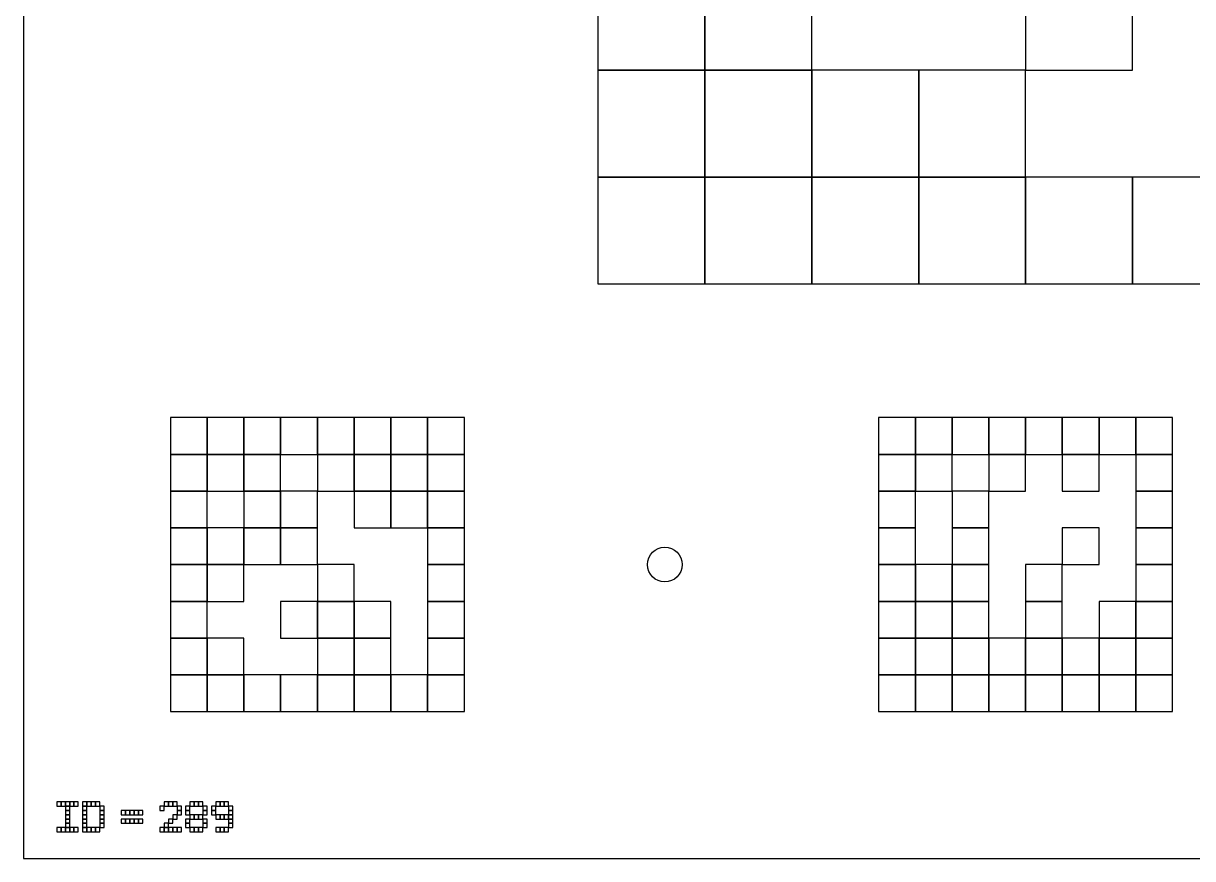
# Model space of a CAD drawing. Extents: x 0 to 1260, y 0 to 1580.
# Drawn here: x 320 to 495, y 1280 to 1405 of the extents above; entities that cross this region are included whole.
import ezdxf

# ---------------------------------------------------------------- set-up
doc = ezdxf.new("R2010")
doc.units = 0
for name, color, linetype in [('BLACK_POCKET', 7, 'CONTINUOUS'), ('BOARD_TEXT', 7, 'CONTINUOUS'), ('CUT', 7, 'CONTINUOUS'), ('MOUNT_HOLE', 6, 'CONTINUOUS')]:
    doc.layers.add(name, color=color, linetype=linetype)

msp = doc.modelspace()

# ---------------------------------------------------------------- linework, layer by layer
at = {"layer": 'BLACK_POCKET'}
for p, q in [((406, 1414), (406, 1398)), ((422, 1398), (422, 1414)), ((422, 1414), (422, 1398)), ((438, 1398), (438, 1414)), ((470, 1414), (470, 1398)), ((486, 1398), (486, 1414)), ((406, 1398), (422, 1398)), ((422, 1398), (406, 1398)), ((406, 1398), (406, 1382)), ((422, 1398), (438, 1398)), ((422, 1382), (422, 1398)), ((438, 1398), (422, 1398)), ((422, 1398), (422, 1382)), ((438, 1382), (438, 1398)), ((454, 1398), (438, 1398)), ((438, 1398), (438, 1382)), ((454, 1382), (454, 1398)), ((470, 1398), (454, 1398)), ((454, 1398), (454, 1382)), ((470, 1398), (486, 1398)), ((470, 1382), (470, 1398)), ((406, 1382), (422, 1382)), ((422, 1382), (406, 1382)), ((406, 1382), (406, 1366)), ((422, 1382), (438, 1382)), ((422, 1366), (422, 1382)), ((438, 1382), (422, 1382)), ((422, 1382), (422, 1366)), ((438, 1382), (454, 1382)), ((438, 1366), (438, 1382)), ((454, 1382), (438, 1382)), ((438, 1382), (438, 1366)), ((454, 1382), (470, 1382)), ((454, 1366), (454, 1382)), ((470, 1382), (454, 1382)), ((454, 1382), (454, 1366)), ((470, 1366), (470, 1382)), ((486, 1382), (470, 1382)), ((470, 1382), (470, 1366)), ((486, 1366), (486, 1382)), ((502, 1382), (486, 1382)), ((486, 1382), (486, 1366)), ((406, 1366), (422, 1366)), ((422, 1366), (438, 1366)), ((438, 1366), (454, 1366)), ((454, 1366), (470, 1366)), ((470, 1366), (486, 1366)), ((486, 1366), (502, 1366)), ((347.5, 1346), (342, 1346)), ((342, 1346), (342, 1340.5)), ((347.5, 1340.5), (347.5, 1346)), ((353, 1346), (347.5, 1346)), ((347.5, 1346), (347.5, 1340.5)), ((353, 1340.5), (353, 1346)), ((358.5, 1346), (353, 1346)), ((353, 1346), (353, 1340.5)), ((358.5, 1340.5), (358.5, 1346)), ((364, 1346), (358.5, 1346)), ((358.5, 1346), (358.5, 1340.5)), ((364, 1340.5), (364, 1346)), ((369.5, 1346), (364, 1346)), ((364, 1346), (364, 1340.5)), ((369.5, 1340.5), (369.5, 1346)), ((375, 1346), (369.5, 1346)), ((369.5, 1346), (369.5, 1340.5)), ((375, 1340.5), (375, 1346)), ((380.5, 1346), (375, 1346)), ((375, 1346), (375, 1340.5)), ((380.5, 1340.5), (380.5, 1346)), ((386, 1346), (380.5, 1346)), ((380.5, 1346), (380.5, 1340.5)), ((386, 1340.5), (386, 1346)), ((453.5, 1346), (448, 1346)), ((448, 1346), (448, 1340.5)), ((453.5, 1340.5), (453.5, 1346)), ((459, 1346), (453.5, 1346)), ((453.5, 1346), (453.5, 1340.5)), ((459, 1340.5), (459, 1346)), ((464.5, 1346), (459, 1346)), ((459, 1346), (459, 1340.5)), ((464.5, 1340.5), (464.5, 1346)), ((470, 1346), (464.5, 1346)), ((464.5, 1346), (464.5, 1340.5)), ((470, 1340.5), (470, 1346)), ((475.5, 1346), (470, 1346)), ((470, 1346), (470, 1340.5)), ((475.5, 1340.5), (475.5, 1346)), ((481, 1346), (475.5, 1346)), ((475.5, 1346), (475.5, 1340.5)), ((481, 1340.5), (481, 1346)), ((486.5, 1346), (481, 1346)), ((481, 1346), (481, 1340.5)), ((486.5, 1340.5), (486.5, 1346)), ((492, 1346), (486.5, 1346)), ((486.5, 1346), (486.5, 1340.5)), ((492, 1340.5), (492, 1346)), ((342, 1340.5), (347.5, 1340.5)), ((347.5, 1340.5), (342, 1340.5)), ((342, 1340.5), (342, 1335)), ((347.5, 1340.5), (353, 1340.5)), ((347.5, 1335), (347.5, 1340.5)), ((353, 1340.5), (347.5, 1340.5)), ((347.5, 1340.5), (347.5, 1335)), ((353, 1340.5), (358.5, 1340.5)), ((353, 1335), (353, 1340.5)), ((358.5, 1340.5), (353, 1340.5)), ((353, 1340.5), (353, 1335)), ((358.5, 1340.5), (364, 1340.5)), ((358.5, 1335), (358.5, 1340.5)), ((364, 1340.5), (369.5, 1340.5)), ((369.5, 1340.5), (364, 1340.5)), ((364, 1340.5), (364, 1335)), ((369.5, 1340.5), (375, 1340.5)), ((369.5, 1335), (369.5, 1340.5)), ((375, 1340.5), (369.5, 1340.5)), ((369.5, 1340.5), (369.5, 1335)), ((375, 1340.5), (380.5, 1340.5)), ((375, 1335), (375, 1340.5)), ((380.5, 1340.5), (375, 1340.5)), ((375, 1340.5), (375, 1335)), ((380.5, 1340.5), (386, 1340.5)), ((380.5, 1335), (380.5, 1340.5)), ((386, 1340.5), (380.5, 1340.5)), ((380.5, 1340.5), (380.5, 1335)), ((386, 1335), (386, 1340.5)), ((448, 1340.5), (453.5, 1340.5)), ((453.5, 1340.5), (448, 1340.5)), ((448, 1340.5), (448, 1335)), ((453.5, 1340.5), (459, 1340.5)), ((453.5, 1335), (453.5, 1340.5)), ((459, 1340.5), (453.5, 1340.5)), ((453.5, 1340.5), (453.5, 1335)), ((459, 1340.5), (464.5, 1340.5)), ((459, 1335), (459, 1340.5)), ((464.5, 1340.5), (470, 1340.5)), ((470, 1340.5), (464.5, 1340.5)), ((464.5, 1340.5), (464.5, 1335)), ((470, 1340.5), (475.5, 1340.5)), ((470, 1335), (470, 1340.5)), ((475.5, 1340.5), (481, 1340.5)), ((481, 1340.5), (475.5, 1340.5)), ((475.5, 1340.5), (475.5, 1335)), ((481, 1340.5), (486.5, 1340.5)), ((481, 1335), (481, 1340.5)), ((486.5, 1340.5), (492, 1340.5)), ((492, 1340.5), (486.5, 1340.5)), ((486.5, 1340.5), (486.5, 1335)), ((492, 1335), (492, 1340.5)), ((342, 1335), (347.5, 1335)), ((347.5, 1335), (342, 1335)), ((342, 1335), (342, 1329.5)), ((347.5, 1335), (353, 1335)), ((347.5, 1329.5), (347.5, 1335)), ((353, 1335), (358.5, 1335)), ((358.5, 1335), (353, 1335)), ((353, 1335), (353, 1329.5)), ((358.5, 1329.5), (358.5, 1335)), ((364, 1335), (358.5, 1335)), ((358.5, 1335), (358.5, 1329.5)), ((364, 1335), (369.5, 1335)), ((364, 1329.5), (364, 1335)), ((369.5, 1335), (375, 1335)), ((375, 1335), (369.5, 1335)), ((369.5, 1335), (369.5, 1329.5)), ((375, 1335), (380.5, 1335)), ((375, 1329.5), (375, 1335)), ((380.5, 1335), (375, 1335)), ((375, 1335), (375, 1329.5)), ((380.5, 1335), (386, 1335)), ((380.5, 1329.5), (380.5, 1335)), ((386, 1335), (380.5, 1335)), ((380.5, 1335), (380.5, 1329.5)), ((386, 1329.5), (386, 1335)), ((448, 1335), (453.5, 1335)), ((453.5, 1335), (448, 1335)), ((448, 1335), (448, 1329.5)), ((453.5, 1335), (459, 1335)), ((453.5, 1329.5), (453.5, 1335)), ((464.5, 1335), (459, 1335)), ((459, 1335), (459, 1329.5)), ((464.5, 1335), (470, 1335)), ((464.5, 1329.5), (464.5, 1335)), ((475.5, 1335), (481, 1335)), ((486.5, 1335), (492, 1335)), ((492, 1335), (486.5, 1335)), ((486.5, 1335), (486.5, 1329.5)), ((492, 1329.5), (492, 1335)), ((342, 1329.5), (347.5, 1329.5)), ((347.5, 1329.5), (342, 1329.5)), ((342, 1329.5), (342, 1324)), ((347.5, 1324), (347.5, 1329.5)), ((353, 1329.5), (347.5, 1329.5)), ((347.5, 1329.5), (347.5, 1324)), ((353, 1329.5), (358.5, 1329.5)), ((353, 1324), (353, 1329.5)), ((358.5, 1329.5), (353, 1329.5)), ((353, 1329.5), (353, 1324)), ((358.5, 1329.5), (364, 1329.5)), ((358.5, 1324), (358.5, 1329.5)), ((364, 1329.5), (358.5, 1329.5)), ((358.5, 1329.5), (358.5, 1324)), ((364, 1324), (364, 1329.5)), ((369.5, 1329.5), (375, 1329.5)), ((375, 1329.5), (380.5, 1329.5)), ((380.5, 1329.5), (386, 1329.5)), ((386, 1329.5), (380.5, 1329.5)), ((380.5, 1329.5), (380.5, 1324)), ((386, 1324), (386, 1329.5)), ((448, 1329.5), (453.5, 1329.5)), ((453.5, 1329.5), (448, 1329.5)), ((448, 1329.5), (448, 1324)), ((453.5, 1324), (453.5, 1329.5)), ((459, 1329.5), (464.5, 1329.5)), ((464.5, 1329.5), (459, 1329.5)), ((459, 1329.5), (459, 1324)), ((464.5, 1324), (464.5, 1329.5)), ((481, 1329.5), (475.5, 1329.5)), ((475.5, 1329.5), (475.5, 1324)), ((481, 1324), (481, 1329.5)), ((486.5, 1329.5), (492, 1329.5)), ((492, 1329.5), (486.5, 1329.5)), ((486.5, 1329.5), (486.5, 1324)), ((492, 1324), (492, 1329.5)), ((342, 1324), (347.5, 1324)), ((347.5, 1324), (342, 1324)), ((342, 1324), (342, 1318.5)), ((347.5, 1324), (353, 1324)), ((347.5, 1318.5), (347.5, 1324)), ((353, 1324), (347.5, 1324)), ((347.5, 1324), (347.5, 1318.5)), ((353, 1324), (358.5, 1324)), ((353, 1318.5), (353, 1324)), ((358.5, 1324), (364, 1324)), ((369.5, 1324), (364, 1324)), ((364, 1324), (364, 1318.5)), ((369.5, 1318.5), (369.5, 1324)), ((380.5, 1324), (386, 1324)), ((386, 1324), (380.5, 1324)), ((380.5, 1324), (380.5, 1318.5)), ((386, 1318.5), (386, 1324)), ((448, 1324), (453.5, 1324)), ((453.5, 1324), (448, 1324)), ((448, 1324), (448, 1318.5)), ((453.5, 1318.5), (453.5, 1324)), ((459, 1324), (453.5, 1324)), ((453.5, 1324), (453.5, 1318.5)), ((459, 1324), (464.5, 1324)), ((459, 1318.5), (459, 1324)), ((464.5, 1324), (459, 1324)), ((459, 1324), (459, 1318.5)), ((464.5, 1318.5), (464.5, 1324)), ((475.5, 1324), (470, 1324)), ((470, 1324), (470, 1318.5)), ((475.5, 1324), (481, 1324)), ((475.5, 1318.5), (475.5, 1324)), ((486.5, 1324), (492, 1324)), ((492, 1324), (486.5, 1324)), ((486.5, 1324), (486.5, 1318.5)), ((492, 1318.5), (492, 1324)), ((342, 1318.5), (347.5, 1318.5)), ((347.5, 1318.5), (342, 1318.5)), ((342, 1318.5), (342, 1313)), ((347.5, 1318.5), (353, 1318.5)), ((347.5, 1313), (347.5, 1318.5)), ((364, 1318.5), (358.5, 1318.5)), ((358.5, 1318.5), (358.5, 1313)), ((364, 1318.5), (369.5, 1318.5)), ((364, 1313), (364, 1318.5)), ((369.5, 1318.5), (364, 1318.5)), ((364, 1318.5), (364, 1313)), ((369.5, 1313), (369.5, 1318.5)), ((375, 1318.5), (369.5, 1318.5)), ((369.5, 1318.5), (369.5, 1313)), ((375, 1313), (375, 1318.5)), ((380.5, 1318.5), (386, 1318.5)), ((386, 1318.5), (380.5, 1318.5)), ((380.5, 1318.5), (380.5, 1313)), ((386, 1313), (386, 1318.5)), ((448, 1318.5), (453.5, 1318.5)), ((453.5, 1318.5), (448, 1318.5)), ((448, 1318.5), (448, 1313)), ((453.5, 1318.5), (459, 1318.5)), ((453.5, 1313), (453.5, 1318.5)), ((459, 1318.5), (453.5, 1318.5)), ((453.5, 1318.5), (453.5, 1313)), ((459, 1318.5), (464.5, 1318.5)), ((459, 1313), (459, 1318.5)), ((464.5, 1318.5), (459, 1318.5)), ((459, 1318.5), (459, 1313)), ((464.5, 1313), (464.5, 1318.5)), ((470, 1318.5), (475.5, 1318.5)), ((475.5, 1318.5), (470, 1318.5)), ((470, 1318.5), (470, 1313)), ((475.5, 1313), (475.5, 1318.5)), ((486.5, 1318.5), (481, 1318.5)), ((481, 1318.5), (481, 1313)), ((486.5, 1318.5), (492, 1318.5)), ((486.5, 1313), (486.5, 1318.5)), ((492, 1318.5), (486.5, 1318.5)), ((486.5, 1318.5), (486.5, 1313)), ((492, 1313), (492, 1318.5)), ((342, 1313), (347.5, 1313)), ((347.5, 1313), (342, 1313)), ((342, 1313), (342, 1307.5)), ((347.5, 1307.5), (347.5, 1313)), ((353, 1313), (347.5, 1313)), ((347.5, 1313), (347.5, 1307.5)), ((353, 1307.5), (353, 1313)), ((358.5, 1313), (364, 1313)), ((364, 1313), (369.5, 1313)), ((369.5, 1313), (364, 1313)), ((364, 1313), (364, 1307.5)), ((369.5, 1313), (375, 1313)), ((369.5, 1307.5), (369.5, 1313)), ((375, 1313), (369.5, 1313)), ((369.5, 1313), (369.5, 1307.5)), ((375, 1307.5), (375, 1313)), ((380.5, 1313), (386, 1313)), ((386, 1313), (380.5, 1313)), ((380.5, 1313), (380.5, 1307.5)), ((386, 1307.5), (386, 1313)), ((448, 1313), (453.5, 1313)), ((453.5, 1313), (448, 1313)), ((448, 1313), (448, 1307.5)), ((453.5, 1313), (459, 1313)), ((453.5, 1307.5), (453.5, 1313)), ((459, 1313), (453.5, 1313)), ((453.5, 1313), (453.5, 1307.5)), ((459, 1313), (464.5, 1313)), ((459, 1307.5), (459, 1313)), ((464.5, 1313), (459, 1313)), ((459, 1313), (459, 1307.5)), ((464.5, 1307.5), (464.5, 1313)), ((470, 1313), (464.5, 1313)), ((464.5, 1313), (464.5, 1307.5)), ((470, 1313), (475.5, 1313)), ((470, 1307.5), (470, 1313)), ((475.5, 1313), (470, 1313)), ((470, 1313), (470, 1307.5)), ((475.5, 1307.5), (475.5, 1313)), ((481, 1313), (475.5, 1313)), ((475.5, 1313), (475.5, 1307.5)), ((481, 1313), (486.5, 1313)), ((481, 1307.5), (481, 1313)), ((486.5, 1313), (481, 1313)), ((481, 1313), (481, 1307.5)), ((486.5, 1313), (492, 1313)), ((486.5, 1307.5), (486.5, 1313)), ((492, 1313), (486.5, 1313)), ((486.5, 1313), (486.5, 1307.5)), ((492, 1307.5), (492, 1313)), ((342, 1307.5), (347.5, 1307.5)), ((347.5, 1307.5), (342, 1307.5)), ((342, 1307.5), (342, 1302)), ((347.5, 1307.5), (353, 1307.5)), ((347.5, 1302), (347.5, 1307.5)), ((353, 1307.5), (347.5, 1307.5)), ((347.5, 1307.5), (347.5, 1302)), ((353, 1302), (353, 1307.5)), ((358.5, 1307.5), (353, 1307.5)), ((353, 1307.5), (353, 1302)), ((358.5, 1302), (358.5, 1307.5)), ((364, 1307.5), (358.5, 1307.5)), ((358.5, 1307.5), (358.5, 1302)), ((364, 1307.5), (369.5, 1307.5)), ((364, 1302), (364, 1307.5)), ((369.5, 1307.5), (364, 1307.5)), ((364, 1307.5), (364, 1302)), ((369.5, 1307.5), (375, 1307.5)), ((369.5, 1302), (369.5, 1307.5)), ((375, 1307.5), (369.5, 1307.5)), ((369.5, 1307.5), (369.5, 1302)), ((375, 1302), (375, 1307.5)), ((380.5, 1307.5), (375, 1307.5)), ((375, 1307.5), (375, 1302)), ((380.5, 1307.5), (386, 1307.5)), ((380.5, 1302), (380.5, 1307.5)), ((386, 1307.5), (380.5, 1307.5)), ((380.5, 1307.5), (380.5, 1302)), ((386, 1302), (386, 1307.5)), ((448, 1307.5), (453.5, 1307.5)), ((453.5, 1307.5), (448, 1307.5)), ((448, 1307.5), (448, 1302)), ((453.5, 1307.5), (459, 1307.5)), ((453.5, 1302), (453.5, 1307.5)), ((459, 1307.5), (453.5, 1307.5)), ((453.5, 1307.5), (453.5, 1302)), ((459, 1307.5), (464.5, 1307.5)), ((459, 1302), (459, 1307.5)), ((464.5, 1307.5), (459, 1307.5)), ((459, 1307.5), (459, 1302)), ((464.5, 1307.5), (470, 1307.5)), ((464.5, 1302), (464.5, 1307.5)), ((470, 1307.5), (464.5, 1307.5)), ((464.5, 1307.5), (464.5, 1302)), ((470, 1307.5), (475.5, 1307.5)), ((470, 1302), (470, 1307.5)), ((475.5, 1307.5), (470, 1307.5)), ((470, 1307.5), (470, 1302)), ((475.5, 1307.5), (481, 1307.5)), ((475.5, 1302), (475.5, 1307.5)), ((481, 1307.5), (475.5, 1307.5)), ((475.5, 1307.5), (475.5, 1302)), ((481, 1307.5), (486.5, 1307.5)), ((481, 1302), (481, 1307.5)), ((486.5, 1307.5), (481, 1307.5)), ((481, 1307.5), (481, 1302)), ((486.5, 1307.5), (492, 1307.5)), ((486.5, 1302), (486.5, 1307.5)), ((492, 1307.5), (486.5, 1307.5)), ((486.5, 1307.5), (486.5, 1302)), ((492, 1302), (492, 1307.5)), ((342, 1302), (347.5, 1302)), ((347.5, 1302), (353, 1302)), ((353, 1302), (358.5, 1302)), ((358.5, 1302), (364, 1302)), ((364, 1302), (369.5, 1302)), ((369.5, 1302), (375, 1302)), ((375, 1302), (380.5, 1302)), ((380.5, 1302), (386, 1302)), ((448, 1302), (453.5, 1302)), ((453.5, 1302), (459, 1302)), ((459, 1302), (464.5, 1302)), ((464.5, 1302), (470, 1302)), ((470, 1302), (475.5, 1302)), ((475.5, 1302), (481, 1302)), ((481, 1302), (486.5, 1302)), ((486.5, 1302), (492, 1302))]:
    msp.add_line(p, q, dxfattribs=at)
at = {"layer": 'BOARD_TEXT'}
for p, q in [((325.642857, 1288.5), (325, 1288.5)), ((325, 1288.5), (325, 1287.857143)), ((325.642857, 1287.857143), (325.642857, 1288.5)), ((326.285714, 1288.5), (325.642857, 1288.5)), ((325.642857, 1288.5), (325.642857, 1287.857143)), ((326.285714, 1287.857143), (326.285714, 1288.5)), ((326.928571, 1288.5), (326.285714, 1288.5)), ((326.285714, 1288.5), (326.285714, 1287.857143)), ((326.928571, 1287.857143), (326.928571, 1288.5)), ((327.571429, 1288.5), (326.928571, 1288.5)), ((326.928571, 1288.5), (326.928571, 1287.857143)), ((327.571429, 1287.857143), (327.571429, 1288.5)), ((328.214286, 1288.5), (327.571429, 1288.5)), ((327.571429, 1288.5), (327.571429, 1287.857143)), ((328.214286, 1287.857143), (328.214286, 1288.5)), ((329.5, 1288.5), (328.857143, 1288.5)), ((328.857143, 1288.5), (328.857143, 1287.857143)), ((329.5, 1287.857143), (329.5, 1288.5)), ((330.142857, 1288.5), (329.5, 1288.5)), ((329.5, 1288.5), (329.5, 1287.857143)), ((330.142857, 1287.857143), (330.142857, 1288.5)), ((330.785714, 1288.5), (330.142857, 1288.5)), ((330.142857, 1288.5), (330.142857, 1287.857143)), ((330.785714, 1287.857143), (330.785714, 1288.5)), ((331.428571, 1288.5), (330.785714, 1288.5)), ((330.785714, 1288.5), (330.785714, 1287.857143)), ((331.428571, 1287.857143), (331.428571, 1288.5)), ((341.714286, 1288.5), (341.071429, 1288.5)), ((341.071429, 1288.5), (341.071429, 1287.857143)), ((341.714286, 1287.857143), (341.714286, 1288.5)), ((342.357143, 1288.5), (341.714286, 1288.5)), ((341.714286, 1288.5), (341.714286, 1287.857143)), ((342.357143, 1287.857143), (342.357143, 1288.5)), ((343, 1288.5), (342.357143, 1288.5)), ((342.357143, 1288.5), (342.357143, 1287.857143)), ((343, 1287.857143), (343, 1288.5)), ((345.571429, 1288.5), (344.928571, 1288.5)), ((344.928571, 1288.5), (344.928571, 1287.857143)), ((345.571429, 1287.857143), (345.571429, 1288.5)), ((346.214286, 1288.5), (345.571429, 1288.5)), ((345.571429, 1288.5), (345.571429, 1287.857143)), ((346.214286, 1287.857143), (346.214286, 1288.5)), ((346.857143, 1288.5), (346.214286, 1288.5)), ((346.214286, 1288.5), (346.214286, 1287.857143)), ((346.857143, 1287.857143), (346.857143, 1288.5)), ((349.428571, 1288.5), (348.785714, 1288.5)), ((348.785714, 1288.5), (348.785714, 1287.857143)), ((349.428571, 1287.857143), (349.428571, 1288.5)), ((350.071429, 1288.5), (349.428571, 1288.5)), ((349.428571, 1288.5), (349.428571, 1287.857143)), ((350.071429, 1287.857143), (350.071429, 1288.5)), ((350.714286, 1288.5), (350.071429, 1288.5)), ((350.071429, 1288.5), (350.071429, 1287.857143)), ((350.714286, 1287.857143), (350.714286, 1288.5)), ((325, 1287.857143), (325.642857, 1287.857143)), ((325.642857, 1287.857143), (326.285714, 1287.857143)), ((326.285714, 1287.857143), (326.928571, 1287.857143)), ((326.928571, 1287.857143), (326.285714, 1287.857143)), ((326.285714, 1287.857143), (326.285714, 1287.214286)), ((326.285714, 1287.214286), (326.928571, 1287.214286)), ((326.928571, 1287.214286), (326.285714, 1287.214286)), ((326.285714, 1287.214286), (326.285714, 1286.571429)), ((326.285714, 1286.571429), (326.928571, 1286.571429)), ((326.928571, 1286.571429), (326.285714, 1286.571429)), ((326.285714, 1286.571429), (326.285714, 1285.928571)), ((326.928571, 1287.857143), (327.571429, 1287.857143)), ((326.928571, 1287.214286), (326.928571, 1287.857143)), ((326.928571, 1286.571429), (326.928571, 1287.214286)), ((326.928571, 1285.928571), (326.928571, 1286.571429)), ((327.571429, 1287.857143), (328.214286, 1287.857143)), ((328.857143, 1287.857143), (329.5, 1287.857143)), ((329.5, 1287.857143), (328.857143, 1287.857143)), ((328.857143, 1287.857143), (328.857143, 1287.214286)), ((328.857143, 1287.214286), (329.5, 1287.214286)), ((329.5, 1287.214286), (328.857143, 1287.214286)), ((328.857143, 1287.214286), (328.857143, 1286.571429)), ((328.857143, 1286.571429), (329.5, 1286.571429)), ((329.5, 1286.571429), (328.857143, 1286.571429)), ((328.857143, 1286.571429), (328.857143, 1285.928571)), ((329.5, 1287.857143), (330.142857, 1287.857143)), ((329.5, 1287.214286), (329.5, 1287.857143)), ((329.5, 1286.571429), (329.5, 1287.214286)), ((329.5, 1285.928571), (329.5, 1286.571429)), ((330.142857, 1287.857143), (330.785714, 1287.857143)), ((330.785714, 1287.857143), (331.428571, 1287.857143)), ((332.071429, 1287.857143), (331.428571, 1287.857143)), ((331.428571, 1287.857143), (331.428571, 1287.214286)), ((331.428571, 1287.214286), (332.071429, 1287.214286)), ((332.071429, 1287.214286), (331.428571, 1287.214286)), ((331.428571, 1287.214286), (331.428571, 1286.571429)), ((331.428571, 1286.571429), (332.071429, 1286.571429)), ((332.071429, 1286.571429), (331.428571, 1286.571429)), ((331.428571, 1286.571429), (331.428571, 1285.928571)), ((332.071429, 1287.214286), (332.071429, 1287.857143)), ((332.071429, 1286.571429), (332.071429, 1287.214286)), ((332.071429, 1285.928571), (332.071429, 1286.571429)), ((335.285714, 1287.214286), (334.642857, 1287.214286)), ((334.642857, 1287.214286), (334.642857, 1286.571429)), ((334.642857, 1286.571429), (335.285714, 1286.571429)), ((335.285714, 1286.571429), (335.285714, 1287.214286)), ((335.928571, 1287.214286), (335.285714, 1287.214286)), ((335.285714, 1287.214286), (335.285714, 1286.571429)), ((335.285714, 1286.571429), (335.928571, 1286.571429)), ((335.928571, 1286.571429), (335.928571, 1287.214286)), ((336.571429, 1287.214286), (335.928571, 1287.214286)), ((335.928571, 1287.214286), (335.928571, 1286.571429)), ((335.928571, 1286.571429), (336.571429, 1286.571429)), ((336.571429, 1286.571429), (336.571429, 1287.214286)), ((337.214286, 1287.214286), (336.571429, 1287.214286)), ((336.571429, 1287.214286), (336.571429, 1286.571429)), ((336.571429, 1286.571429), (337.214286, 1286.571429)), ((337.214286, 1286.571429), (337.214286, 1287.214286)), ((337.857143, 1287.214286), (337.214286, 1287.214286)), ((337.214286, 1287.214286), (337.214286, 1286.571429)), ((337.214286, 1286.571429), (337.857143, 1286.571429)), ((337.857143, 1286.571429), (337.857143, 1287.214286)), ((341.071429, 1287.857143), (340.428571, 1287.857143)), ((340.428571, 1287.857143), (340.428571, 1287.214286)), ((340.428571, 1287.214286), (341.071429, 1287.214286)), ((341.071429, 1287.857143), (341.714286, 1287.857143)), ((341.071429, 1287.214286), (341.071429, 1287.857143)), ((341.714286, 1287.857143), (342.357143, 1287.857143)), ((342.357143, 1287.857143), (343, 1287.857143)), ((343, 1286.571429), (342.357143, 1286.571429)), ((342.357143, 1286.571429), (342.357143, 1285.928571)), ((343.642857, 1287.857143), (343, 1287.857143)), ((343, 1287.857143), (343, 1287.214286)), ((343, 1287.214286), (343.642857, 1287.214286)), ((343.642857, 1287.214286), (343, 1287.214286)), ((343, 1287.214286), (343, 1286.571429)), ((343, 1286.571429), (343.642857, 1286.571429)), ((343, 1285.928571), (343, 1286.571429)), ((343.642857, 1287.214286), (343.642857, 1287.857143)), ((343.642857, 1286.571429), (343.642857, 1287.214286)), ((344.928571, 1287.857143), (344.285714, 1287.857143)), ((344.285714, 1287.857143), (344.285714, 1287.214286)), ((344.285714, 1287.214286), (344.928571, 1287.214286)), ((344.928571, 1287.214286), (344.285714, 1287.214286)), ((344.285714, 1287.214286), (344.285714, 1286.571429)), ((344.285714, 1286.571429), (344.928571, 1286.571429)), ((344.928571, 1287.857143), (345.571429, 1287.857143)), ((344.928571, 1287.214286), (344.928571, 1287.857143)), ((344.928571, 1286.571429), (344.928571, 1287.214286)), ((345.571429, 1286.571429), (344.928571, 1286.571429)), ((344.928571, 1286.571429), (344.928571, 1285.928571)), ((345.571429, 1287.857143), (346.214286, 1287.857143)), ((345.571429, 1285.928571), (345.571429, 1286.571429)), ((346.214286, 1286.571429), (345.571429, 1286.571429)), ((345.571429, 1286.571429), (345.571429, 1285.928571)), ((346.214286, 1287.857143), (346.857143, 1287.857143)), ((346.214286, 1285.928571), (346.214286, 1286.571429)), ((346.857143, 1286.571429), (346.214286, 1286.571429)), ((346.214286, 1286.571429), (346.214286, 1285.928571)), ((347.5, 1287.857143), (346.857143, 1287.857143)), ((346.857143, 1287.857143), (346.857143, 1287.214286)), ((346.857143, 1287.214286), (347.5, 1287.214286)), ((347.5, 1287.214286), (346.857143, 1287.214286)), ((346.857143, 1287.214286), (346.857143, 1286.571429)), ((346.857143, 1286.571429), (347.5, 1286.571429)), ((346.857143, 1285.928571), (346.857143, 1286.571429)), ((347.5, 1287.214286), (347.5, 1287.857143)), ((347.5, 1286.571429), (347.5, 1287.214286)), ((348.785714, 1287.857143), (348.142857, 1287.857143)), ((348.142857, 1287.857143), (348.142857, 1287.214286)), ((348.142857, 1287.214286), (348.785714, 1287.214286)), ((348.785714, 1287.214286), (348.142857, 1287.214286)), ((348.142857, 1287.214286), (348.142857, 1286.571429)), ((348.142857, 1286.571429), (348.785714, 1286.571429)), ((348.785714, 1287.857143), (349.428571, 1287.857143)), ((348.785714, 1287.214286), (348.785714, 1287.857143)), ((348.785714, 1286.571429), (348.785714, 1287.214286)), ((349.428571, 1286.571429), (348.785714, 1286.571429)), ((348.785714, 1286.571429), (348.785714, 1285.928571)), ((349.428571, 1287.857143), (350.071429, 1287.857143)), ((349.428571, 1285.928571), (349.428571, 1286.571429)), ((350.071429, 1286.571429), (349.428571, 1286.571429)), ((349.428571, 1286.571429), (349.428571, 1285.928571)), ((350.071429, 1287.857143), (350.714286, 1287.857143)), ((350.071429, 1285.928571), (350.071429, 1286.571429)), ((350.714286, 1286.571429), (350.071429, 1286.571429)), ((350.071429, 1286.571429), (350.071429, 1285.928571)), ((351.357143, 1287.857143), (350.714286, 1287.857143)), ((350.714286, 1287.857143), (350.714286, 1287.214286)), ((350.714286, 1287.214286), (351.357143, 1287.214286)), ((351.357143, 1287.214286), (350.714286, 1287.214286)), ((350.714286, 1287.214286), (350.714286, 1286.571429)), ((350.714286, 1286.571429), (351.357143, 1286.571429)), ((350.714286, 1285.928571), (350.714286, 1286.571429)), ((351.357143, 1286.571429), (350.714286, 1286.571429)), ((350.714286, 1286.571429), (350.714286, 1285.928571)), ((351.357143, 1287.214286), (351.357143, 1287.857143)), ((351.357143, 1286.571429), (351.357143, 1287.214286)), ((351.357143, 1285.928571), (351.357143, 1286.571429)), ((325.642857, 1284.642857), (325, 1284.642857)), ((325, 1284.642857), (325, 1284)), ((325.642857, 1284), (325.642857, 1284.642857)), ((326.285714, 1284.642857), (325.642857, 1284.642857)), ((325.642857, 1284.642857), (325.642857, 1284)), ((326.285714, 1285.928571), (326.928571, 1285.928571)), ((326.928571, 1285.928571), (326.285714, 1285.928571)), ((326.285714, 1285.928571), (326.285714, 1285.285714)), ((326.285714, 1285.285714), (326.928571, 1285.285714)), ((326.928571, 1285.285714), (326.285714, 1285.285714)), ((326.285714, 1285.285714), (326.285714, 1284.642857)), ((326.285714, 1284.642857), (326.928571, 1284.642857)), ((326.285714, 1284), (326.285714, 1284.642857)), ((326.928571, 1284.642857), (326.285714, 1284.642857)), ((326.285714, 1284.642857), (326.285714, 1284)), ((326.928571, 1285.285714), (326.928571, 1285.928571)), ((326.928571, 1284.642857), (326.928571, 1285.285714)), ((326.928571, 1284), (326.928571, 1284.642857)), ((327.571429, 1284.642857), (326.928571, 1284.642857)), ((326.928571, 1284.642857), (326.928571, 1284)), ((327.571429, 1284), (327.571429, 1284.642857)), ((328.214286, 1284.642857), (327.571429, 1284.642857)), ((327.571429, 1284.642857), (327.571429, 1284)), ((328.214286, 1284), (328.214286, 1284.642857)), ((328.857143, 1285.928571), (329.5, 1285.928571)), ((329.5, 1285.928571), (328.857143, 1285.928571)), ((328.857143, 1285.928571), (328.857143, 1285.285714)), ((328.857143, 1285.285714), (329.5, 1285.285714)), ((329.5, 1285.285714), (328.857143, 1285.285714)), ((328.857143, 1285.285714), (328.857143, 1284.642857)), ((328.857143, 1284.642857), (329.5, 1284.642857)), ((329.5, 1284.642857), (328.857143, 1284.642857)), ((328.857143, 1284.642857), (328.857143, 1284)), ((329.5, 1285.285714), (329.5, 1285.928571)), ((329.5, 1284.642857), (329.5, 1285.285714)), ((329.5, 1284), (329.5, 1284.642857)), ((330.142857, 1284.642857), (329.5, 1284.642857)), ((329.5, 1284.642857), (329.5, 1284)), ((330.142857, 1284), (330.142857, 1284.642857)), ((330.785714, 1284.642857), (330.142857, 1284.642857)), ((330.142857, 1284.642857), (330.142857, 1284)), ((330.785714, 1284), (330.785714, 1284.642857)), ((331.428571, 1284.642857), (330.785714, 1284.642857)), ((330.785714, 1284.642857), (330.785714, 1284)), ((331.428571, 1285.928571), (332.071429, 1285.928571)), ((332.071429, 1285.928571), (331.428571, 1285.928571)), ((331.428571, 1285.928571), (331.428571, 1285.285714)), ((331.428571, 1285.285714), (332.071429, 1285.285714)), ((332.071429, 1285.285714), (331.428571, 1285.285714)), ((331.428571, 1285.285714), (331.428571, 1284.642857)), ((331.428571, 1284.642857), (332.071429, 1284.642857)), ((331.428571, 1284), (331.428571, 1284.642857)), ((332.071429, 1285.285714), (332.071429, 1285.928571)), ((332.071429, 1284.642857), (332.071429, 1285.285714)), ((335.285714, 1285.928571), (334.642857, 1285.928571)), ((334.642857, 1285.928571), (334.642857, 1285.285714)), ((334.642857, 1285.285714), (335.285714, 1285.285714)), ((335.285714, 1285.285714), (335.285714, 1285.928571)), ((335.928571, 1285.928571), (335.285714, 1285.928571)), ((335.285714, 1285.928571), (335.285714, 1285.285714)), ((335.285714, 1285.285714), (335.928571, 1285.285714)), ((335.928571, 1285.285714), (335.928571, 1285.928571)), ((336.571429, 1285.928571), (335.928571, 1285.928571)), ((335.928571, 1285.928571), (335.928571, 1285.285714)), ((335.928571, 1285.285714), (336.571429, 1285.285714)), ((336.571429, 1285.285714), (336.571429, 1285.928571)), ((337.214286, 1285.928571), (336.571429, 1285.928571)), ((336.571429, 1285.928571), (336.571429, 1285.285714)), ((336.571429, 1285.285714), (337.214286, 1285.285714)), ((337.214286, 1285.285714), (337.214286, 1285.928571)), ((337.857143, 1285.928571), (337.214286, 1285.928571)), ((337.214286, 1285.928571), (337.214286, 1285.285714)), ((337.214286, 1285.285714), (337.857143, 1285.285714)), ((337.857143, 1285.285714), (337.857143, 1285.928571)), ((341.071429, 1284.642857), (340.428571, 1284.642857)), ((340.428571, 1284.642857), (340.428571, 1284)), ((341.714286, 1285.285714), (341.071429, 1285.285714)), ((341.071429, 1285.285714), (341.071429, 1284.642857)), ((341.071429, 1284.642857), (341.714286, 1284.642857)), ((341.071429, 1284), (341.071429, 1284.642857)), ((341.714286, 1284.642857), (341.071429, 1284.642857)), ((341.071429, 1284.642857), (341.071429, 1284)), ((342.357143, 1285.928571), (341.714286, 1285.928571)), ((341.714286, 1285.928571), (341.714286, 1285.285714)), ((341.714286, 1285.285714), (342.357143, 1285.285714)), ((341.714286, 1284.642857), (341.714286, 1285.285714)), ((341.714286, 1284), (341.714286, 1284.642857)), ((342.357143, 1284.642857), (341.714286, 1284.642857)), ((341.714286, 1284.642857), (341.714286, 1284)), ((342.357143, 1285.928571), (343, 1285.928571)), ((342.357143, 1285.285714), (342.357143, 1285.928571)), ((342.357143, 1284), (342.357143, 1284.642857)), ((343, 1284.642857), (342.357143, 1284.642857)), ((342.357143, 1284.642857), (342.357143, 1284)), ((343, 1284), (343, 1284.642857)), ((343.642857, 1284.642857), (343, 1284.642857)), ((343, 1284.642857), (343, 1284)), ((343.642857, 1284), (343.642857, 1284.642857)), ((344.928571, 1285.928571), (344.285714, 1285.928571)), ((344.285714, 1285.928571), (344.285714, 1285.285714)), ((344.285714, 1285.285714), (344.928571, 1285.285714)), ((344.928571, 1285.285714), (344.285714, 1285.285714)), ((344.285714, 1285.285714), (344.285714, 1284.642857)), ((344.285714, 1284.642857), (344.928571, 1284.642857)), ((344.928571, 1285.928571), (345.571429, 1285.928571)), ((344.928571, 1285.285714), (344.928571, 1285.928571)), ((344.928571, 1284.642857), (344.928571, 1285.285714)), ((345.571429, 1284.642857), (344.928571, 1284.642857)), ((344.928571, 1284.642857), (344.928571, 1284)), ((345.571429, 1285.928571), (346.214286, 1285.928571)), ((345.571429, 1284), (345.571429, 1284.642857)), ((346.214286, 1284.642857), (345.571429, 1284.642857)), ((345.571429, 1284.642857), (345.571429, 1284)), ((346.214286, 1285.928571), (346.857143, 1285.928571)), ((346.214286, 1284), (346.214286, 1284.642857)), ((346.857143, 1284.642857), (346.214286, 1284.642857)), ((346.214286, 1284.642857), (346.214286, 1284)), ((347.5, 1285.928571), (346.857143, 1285.928571)), ((346.857143, 1285.928571), (346.857143, 1285.285714)), ((346.857143, 1285.285714), (347.5, 1285.285714)), ((347.5, 1285.285714), (346.857143, 1285.285714)), ((346.857143, 1285.285714), (346.857143, 1284.642857)), ((346.857143, 1284.642857), (347.5, 1284.642857)), ((346.857143, 1284), (346.857143, 1284.642857)), ((347.5, 1285.285714), (347.5, 1285.928571)), ((347.5, 1284.642857), (347.5, 1285.285714)), ((348.785714, 1285.928571), (349.428571, 1285.928571)), ((349.428571, 1284.642857), (348.785714, 1284.642857)), ((348.785714, 1284.642857), (348.785714, 1284)), ((349.428571, 1285.928571), (350.071429, 1285.928571)), ((349.428571, 1284), (349.428571, 1284.642857)), ((350.071429, 1284.642857), (349.428571, 1284.642857)), ((349.428571, 1284.642857), (349.428571, 1284)), ((350.071429, 1285.928571), (350.714286, 1285.928571)), ((350.071429, 1284), (350.071429, 1284.642857)), ((350.714286, 1284.642857), (350.071429, 1284.642857)), ((350.071429, 1284.642857), (350.071429, 1284)), ((350.714286, 1285.928571), (351.357143, 1285.928571)), ((351.357143, 1285.928571), (350.714286, 1285.928571)), ((350.714286, 1285.928571), (350.714286, 1285.285714)), ((350.714286, 1285.285714), (351.357143, 1285.285714)), ((351.357143, 1285.285714), (350.714286, 1285.285714)), ((350.714286, 1285.285714), (350.714286, 1284.642857)), ((350.714286, 1284.642857), (351.357143, 1284.642857)), ((350.714286, 1284), (350.714286, 1284.642857)), ((351.357143, 1285.285714), (351.357143, 1285.928571)), ((351.357143, 1284.642857), (351.357143, 1285.285714)), ((325, 1284), (325.642857, 1284)), ((325.642857, 1284), (326.285714, 1284)), ((326.285714, 1284), (326.928571, 1284)), ((326.928571, 1284), (327.571429, 1284)), ((327.571429, 1284), (328.214286, 1284)), ((328.857143, 1284), (329.5, 1284)), ((329.5, 1284), (330.142857, 1284)), ((330.142857, 1284), (330.785714, 1284)), ((330.785714, 1284), (331.428571, 1284)), ((340.428571, 1284), (341.071429, 1284)), ((341.071429, 1284), (341.714286, 1284)), ((341.714286, 1284), (342.357143, 1284)), ((342.357143, 1284), (343, 1284)), ((343, 1284), (343.642857, 1284)), ((344.928571, 1284), (345.571429, 1284)), ((345.571429, 1284), (346.214286, 1284)), ((346.214286, 1284), (346.857143, 1284)), ((348.785714, 1284), (349.428571, 1284)), ((349.428571, 1284), (350.071429, 1284)), ((350.071429, 1284), (350.714286, 1284))]:
    msp.add_line(p, q, dxfattribs=at)
at = {"layer": 'CUT'}
for p, q in [((320, 1580), (320, 1280)), ((320, 1280), (620, 1280))]:
    msp.add_line(p, q, dxfattribs=at)
at = {"layer": 'MOUNT_HOLE'}
msp.add_circle((416, 1324), 2.6, dxfattribs=at)

doc.saveas('drawing.dxf')
